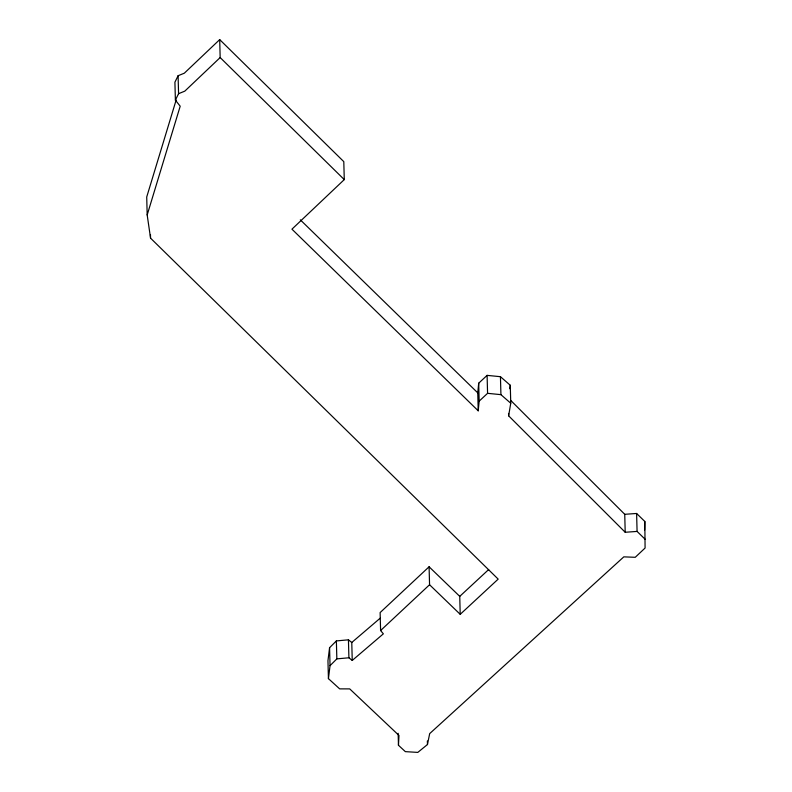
<?xml version="1.0" encoding="UTF-8"?>
<svg xmlns="http://www.w3.org/2000/svg" width="792" height="792" viewBox="0 0 792 792"><rect width="100%" height="100%" fill="white"/><g stroke="black" fill="none" stroke-linecap="round" stroke-linejoin="round"><path stroke-width="1.19" d="M644.609 530.086L644.817 521.453L636.61 513.473L624.739 514.305L510.781 400.475M644.817 521.453L645.084 548.034L635.243 557.301L623.809 556.855L429.68 733.62L427.462 744.539L417.8 752.4L405.346 751.638L398.465 745.272L398.158 733.303M398.465 745.272L398.98 735.451L349.717 688.892L339.669 688.872L328.433 678.625L327.957 660.677L329.571 647.707L336.372 640.926L348.44 639.817L351.767 642.49L352.242 660.439L383.358 633.838L380.596 630.531L380.13 612.572L429.086 566.785L459.746 596.366L460.211 614.325L498.178 579.12L150.559 238.154L147.183 214.949L146.718 196.99L176.141 100.059M147.183 214.949L180.2 106.197L175.388 100.139L174.913 82.18L178.101 75.725L184.318 73.201L219.701 39.6L343.797 161.647L344.272 179.606L291.951 229.175L478.229 410.82L477.754 392.862L478.695 383.199L487.1 375.368L500.445 376.695L510.276 385.268L510.751 403.227L508.632 415.82L625.205 532.264L637.085 531.422L645.282 539.411M478.229 410.82L479.16 401.148L478.695 383.199M328.433 678.625L330.046 665.656L329.571 647.707M509.702 388.704L510.276 385.268M175.388 100.139L178.566 93.684L178.101 75.725M330.046 665.656L336.848 658.875L348.906 657.776L352.242 660.439M219.701 39.6L220.166 57.559L184.784 91.159L178.566 93.684M380.596 630.531L429.561 584.743L429.086 566.785M479.16 401.148L487.575 393.327L487.1 375.368M459.746 596.366L488.674 569.547M351.767 642.49L380.14 618.235M487.575 393.327L500.92 394.654L510.751 403.227M429.561 584.743L460.211 614.325M300.317 219.829L477.754 392.862M220.166 57.559L344.272 179.606M636.61 513.473L637.085 531.422M624.739 514.305L625.205 532.264M508.573 413.424L508.632 415.82M500.445 376.695L500.92 394.654M427.373 740.946L427.462 744.539M348.44 639.817L348.906 657.776M336.372 640.926L336.848 658.875M150.46 234.571L150.559 238.154"/></g></svg>
